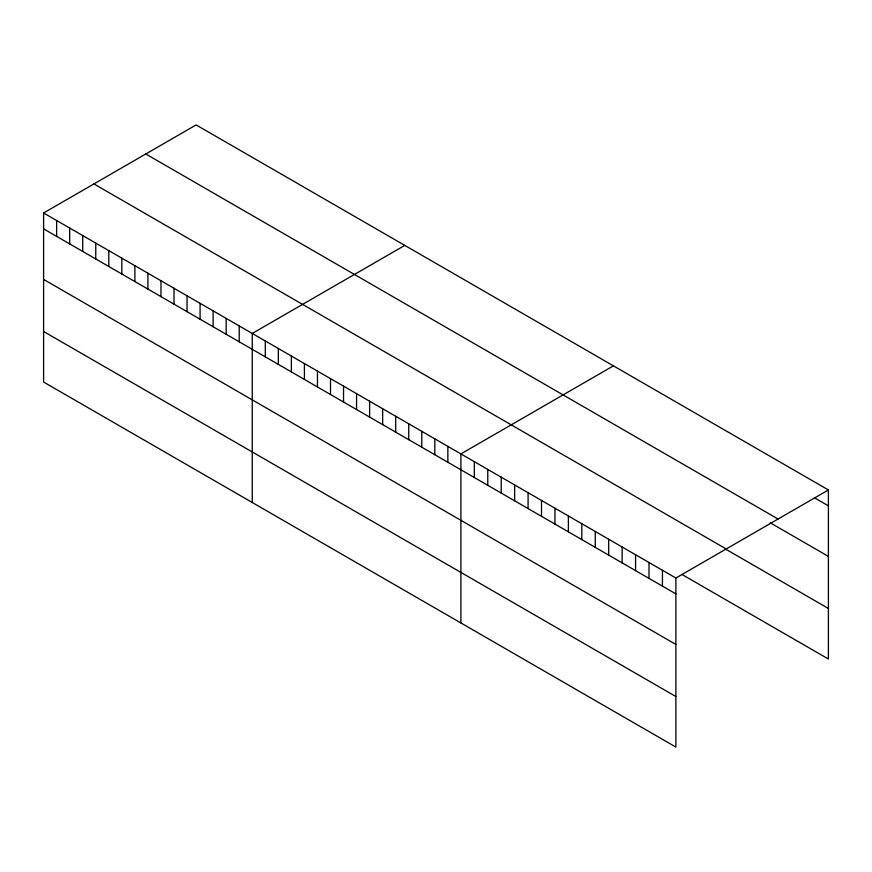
<?xml version="1.0" encoding="UTF-8"?>
<svg xmlns="http://www.w3.org/2000/svg" width="872" height="872" viewBox="0 0 872 872"><rect width="100%" height="100%" fill="white"/><g stroke="black" fill="none" stroke-linecap="round" stroke-linejoin="round"><path stroke-width="1.31" d="M43.6 212.986L675.876 578.027L675.876 747.075L43.6 382.034L43.6 212.986L196.124 124.925L828.4 489.966L828.4 659.014L681.73 574.332M404.772 245.392L252.248 333.453L252.248 502.501M613.43 365.848L460.896 453.909L460.896 622.957M675.876 578.027L828.4 489.966M814.96 498.076L828.4 505.836M145.788 153.984L778.064 519.025M770.183 522.775L828.4 556.39M93.936 183.927L726.213 548.968M725.395 548.989L828.4 608.471M43.6 228.856L675.876 593.897M43.6 279.411L675.876 644.441M43.6 331.491L675.876 696.521M662.437 570.266L662.437 586.137M649.008 562.516L649.008 578.387M635.568 554.755L635.568 570.626M622.128 546.995L622.128 562.865M608.7 539.245L608.7 555.115M595.26 531.484L595.26 547.354M581.82 523.723L581.82 539.594M568.391 515.973L568.391 531.844M554.952 508.213L554.952 524.083M541.512 500.452L541.512 516.322M528.083 492.702L528.083 508.572M514.644 484.941L514.644 500.811M501.204 477.18L501.204 493.051M487.775 469.43L487.775 485.301M474.335 461.67L474.335 477.54M447.859 446.388L447.859 462.258M434.823 438.856L434.823 454.726M421.776 431.324L421.776 447.194M408.739 423.792L408.739 439.673M395.703 416.271L395.703 432.141M382.655 408.739L382.655 424.61M369.619 401.207L369.619 417.078M356.572 393.686L356.572 409.557M343.535 386.154L343.535 402.025M330.499 378.622L330.499 394.493M317.452 371.091L317.452 386.961M304.415 363.57L304.415 379.44M291.368 356.038L291.368 371.908M278.332 348.506L278.332 364.376M265.295 340.974L265.295 356.844M239.211 325.921L239.211 341.791M226.164 318.389L226.164 334.259M213.128 310.857L213.128 326.738M200.091 303.336L200.091 319.207M187.044 295.804L187.044 311.675M174.008 288.272L174.008 304.143M160.971 280.751L160.971 296.622M147.924 273.219L147.924 289.09M134.888 265.688L134.888 281.558M121.84 258.156L121.84 274.026M108.804 250.635L108.804 266.505M95.767 243.103L95.767 258.973M82.72 235.571L82.72 251.441M69.684 228.039L69.684 243.92M56.636 220.518L56.636 236.388"/></g></svg>
